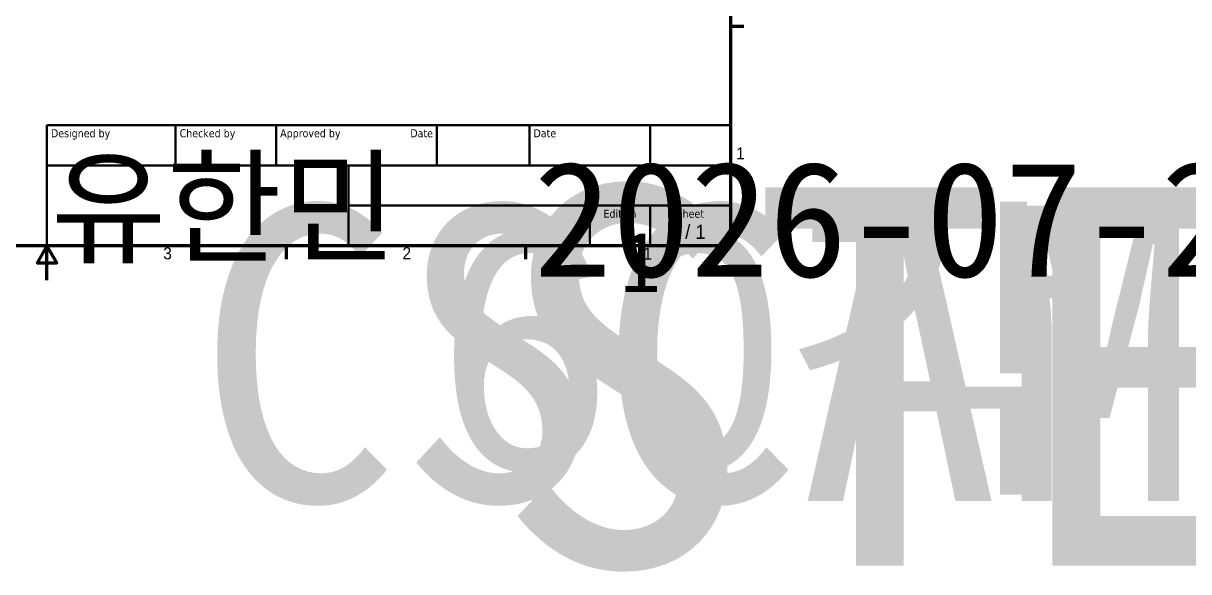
# Model space of a CAD drawing. Header units: millimetres. Extents: x -2 to 1336, y -106 to 364.
# Drawn here: x 248.1 to 667.1, y -105.9 to 91.2 of the extents above; entities that cross this region are included whole.
import ezdxf
from ezdxf.enums import TextEntityAlignment as Align

# ---------------------------------------------------------------- set-up
doc = ezdxf.new("R2018")
doc.units = ezdxf.units.MM
doc.header["$LTSCALE"] = 1.2
doc.layers.get('0').update_dxf_attribs({"lineweight": 25})
doc.layers.add('경계(ISO)', color=7, linetype='Continuous', lineweight=70)
doc.layers.add('제목(ISO)', color=7, linetype='Continuous', lineweight=50)
doc.styles.get("Standard").update_dxf_attribs({"font": ''})
doc.styles.add('주 텍스트 (ISO)', font='')
doc.styles.add('텍스트 스타일41', font='')
doc.styles.get('Standard').set_extended_font_data('Gulim')
doc.styles.get('주 텍스트 (ISO)').set_extended_font_data('Gulim')
doc.styles.get('텍스트 스타일41').set_extended_font_data('Tahoma')

# ---------------------------------------------------------------- blocks, each defined once
blk = doc.blocks.new('경계 Default Border')
at = {"layer": '경계(ISO)'}
for p, q in [((410, 74.25), (413.9, 74.25)), ((280, 10), (280, 6.1)), ((350, 10), (350, 6.1))]:
    blk.add_line(p, q, dxfattribs=at)
at = {"layer": '경계(ISO)', "flags": 128}
for points in [[(10, 10), (10, 287), (410, 287), (410, 10), (10, 10)], [(210, 0), (210, 10), (207.11, 5), (212.89, 5), (210, 10)]]:
    blk.add_lwpolyline(points, dxfattribs=at)
at = {"layer": '경계(ISO)', "char_height": 3.5, "attachment_point": 7}
for s, insert in [('1', (411.62, 35.29)), ('3', (244.01, 6.02)), ('2', (314.01, 6.1)), ('1', (384.47, 6.01))]:
    blk.add_mtext(s, dxfattribs=dict(at, insert=insert))
blk = doc.blocks.new('제목 블록 ISO')
at = {"layer": '제목(ISO)'}
for p, q in [((270.07, 130), (100.07, 130)), ((100.07, 130), (100.07, 100)), ((132.07, 120), (132.07, 130)), ((157.07, 120), (157.07, 130)), ((197.07, 120), (197.07, 130)), ((220.07, 120), (220.07, 130)), ((250.07, 120), (250.07, 130)), ((270.07, 100), (270.07, 130)), ((100.07, 120), (270.07, 120)), ((175.07, 120), (175.07, 100)), ((270.07, 110), (175.07, 110)), ((235.07, 100), (235.07, 110)), ((250.07, 100), (250.07, 110)), ((100.07, 100), (270.07, 100))]:
    blk.add_line(p, q, dxfattribs=at)
at = {"layer": '제목(ISO)', "style": '텍스트 스타일41'}
for s, p in [('Designed by', (101.07, 129)), ('Checked by', (133.07, 129)), ('Approved by', (158.07, 129)), ('Date', (221.07, 129))]:
    blk.add_text(s, height=2, dxfattribs=at).set_placement(p, align=Align.TOP_LEFT)
blk.add_text('Date', height=2, dxfattribs=at).set_placement((196.07, 129), align=Align.TOP_RIGHT)
for s, p in [('Edition', (242.57, 109)), ('Sheet', (260.07, 109))]:
    blk.add_text(s, height=2, dxfattribs=at).set_placement(p, align=Align.TOP_CENTER)
at = {"layer": '제목(ISO)', "style": '주 텍스트 (ISO)'}
blk.add_text('1 / 1 ', height=3.5, dxfattribs=at).set_placement((260.07, 103.5), align=Align.MIDDLE_CENTER)
at = {"layer": '제목(ISO)', "lineweight": 30, "flags": 104}
for tag, p in [('AUTHOR', (101.07, 121)), ('CHECKED_BY', (133.07, 121)), ('ENG_APPROVED_BY', (158.07, 121)), ('CREATION_DATE', (221.07, 121))]:
    blk.add_attdef(tag, text='', height=2.5, dxfattribs=at).set_placement(p, align=Align.BOTTOM_LEFT)
blk.add_attdef('ENG_APPROVAL_DATE', text='', height=2.5, dxfattribs=at).set_placement((196.07, 121), align=Align.BOTTOM_RIGHT)
for tag, p in [('TITLE', (222.57, 115)), ('COMPANY', (137.41, 109.96)), ('REVISION_NUMBER', (242.57, 103.5))]:
    blk.add_attdef(tag, text='', height=3.5, dxfattribs=at).set_placement(p, align=Align.MIDDLE_CENTER)
blk.add_attdef('PART_NUMBER', text='', height=3.5, dxfattribs=at).set_placement((176.07, 105), align=Align.MIDDLE_LEFT)

msp = doc.modelspace()

# ---------------------------------------------------------------- block references
at = {"color": 0, "xscale": 1.2289725, "yscale": 1.2289725, "zscale": 1.2289725}
msp.add_blockref('경계 Default Border', (-1.534, -1.105), dxfattribs=at)
at = {"color": 0}
ref = msp.add_blockref('제목 블록 ISO', (111.862, -133.4), dxfattribs=dict(at, xscale=1.44585, yscale=1.44585, zscale=1.44585))
lines = msp.add_mtext('STEP MOTOR', dxfattribs={"layer": '제목(ISO)', "insert": (417.259, 32.216), "char_height": 135.9099, "attachment_point": 1})
ref.add_attrib('TITLE', '', (417.259, 32.216), dxfattribs={"flags": 104}).embed_mtext(lines)
lines = msp.add_mtext('{\\f굴림|b0|i0|c129|p50;60각_47mm}', dxfattribs={"layer": '제목(ISO)', "insert": (397.28, 16.172), "char_height": 85.30515, "attachment_point": 1})
ref.add_attrib('PART_NUMBER', '', (397.28, 16.172), dxfattribs={"flags": 104}).embed_mtext(lines)
lines = msp.add_mtext('CSCAM', dxfattribs={"layer": '제목(ISO)', "insert": (310.543, 25.583), "char_height": 106.0935, "attachment_point": 1})
ref.add_attrib('COMPANY', '', (310.543, 25.583), dxfattribs={"flags": 104}).embed_mtext(lines)
lines = msp.add_mtext('{\\f굴림|b0|i0|c129|p50;유한민}', dxfattribs={"layer": '제목(ISO)', "insert": (257.996, 41.548), "char_height": 33.07109, "attachment_point": 1})
ref.add_attrib('AUTHOR', '', (257.996, 41.548), dxfattribs={"flags": 104}).embed_mtext(lines)
lines = msp.add_mtext('2026-07-29', dxfattribs={"layer": '제목(ISO)', "insert": (431.498, 41.548), "char_height": 41.4475, "attachment_point": 1})
ref.add_attrib('CREATION_DATE', '', (431.498, 41.548), dxfattribs={"flags": 104}).embed_mtext(lines)
lines = msp.add_mtext('1', dxfattribs={"layer": '제목(ISO)', "insert": (462.584, 16.245), "char_height": 21.688, "attachment_point": 1})
ref.add_attrib('REVISION_NUMBER', '', (462.584, 16.245), dxfattribs={"flags": 104}).embed_mtext(lines)

doc.saveas('drawing.dxf')
